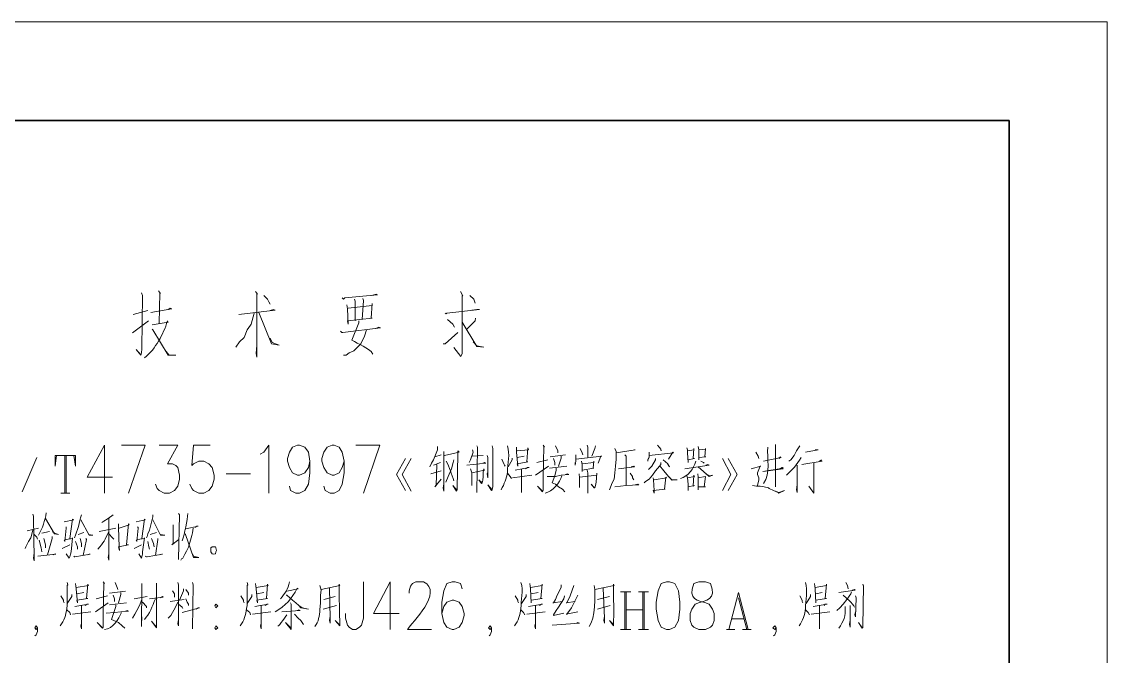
# Model space of a CAD drawing. Header units: millimetres. Extents: x 0 to 1181, y 0 to 1658.
# Drawn here: x 874.9 to 1181.2, y 1479.2 to 1658.3 of the extents above; entities that cross this region are included whole.
import ezdxf

# ---------------------------------------------------------------- set-up
doc = ezdxf.new("R2010")
doc.units = ezdxf.units.MM
doc.layers.add('1', color=7, linetype='Continuous')

msp = doc.modelspace()

# ---------------------------------------------------------------- linework, layer by layer
at = {"layer": '1', "color": 0, "lineweight": 9}
for points in [[(8.82, 1658.3), (1181.16, 1658.3), (8.82, 1658.3)], [(1181.16, 1658.3), (1181.16, 0.32)], [(908.64, 1581.8), (909, 1581.08), (908.82, 1565.96), (908.64, 1564.88), (908.46, 1564.16), (907.2, 1565.78), (908.46, 1564.34)], [(913.5, 1582.34), (914.04, 1581.62), (913.86, 1581.8), (913.68, 1573.16)], [(940.86, 1582.16), (941.4, 1581.44), (941.22, 1581.8), (941.22, 1563.62), (941.04, 1564.7), (941.22, 1567.04)], [(943.2, 1581.08), (944.28, 1580), (944.64, 1579.28), (945, 1578.56)], [(965.34, 1580.36), (965.7, 1580), (966.06, 1580.36), (975.24, 1581.26), (974.88, 1581.44), (973.62, 1581.08)], [(998.64, 1582.16), (999.36, 1580.9), (999.18, 1581.08), (999.18, 1564.7), (999, 1564.16), (998.82, 1563.8), (996.84, 1566.32)], [(1001.34, 1581.08), (1002.42, 1580), (1002.78, 1578.92)], [(911.34, 1576.22), (917.28, 1577.3), (916.74, 1577.48), (916.2, 1577.12)], [(966.6, 1578.38), (966.78, 1577.3), (966.96, 1572.98), (966.78, 1573.88), (973.8, 1574.6), (973.44, 1574.6), (973.8, 1578.74), (973.8, 1578.2), (966.96, 1577.48)], [(968.76, 1580), (968.94, 1579.46), (968.94, 1573.88)], [(971.1, 1580.18), (971.28, 1579.64), (970.92, 1574.24)], [(906.3, 1575.68), (910.44, 1576.76)], [(940.5, 1576.04), (939.6, 1572.98), (939.42, 1572.62), (938.52, 1571.36), (937.62, 1569.2), (936.36, 1567.94), (935.28, 1566.5)], [(936.18, 1575.68), (946.44, 1576.94), (945.9, 1577.12), (945, 1576.76)], [(941.76, 1576.22), (945.36, 1567.4), (947.52, 1567.04), (945.54, 1567.76), (945, 1569.02)], [(994.32, 1576.04), (994.68, 1575.86), (994.86, 1576.04), (1004.04, 1577.12), (1003.32, 1577.12), (1001.88, 1576.94)], [(995.04, 1574.24), (996.48, 1572.98), (997.02, 1572.08)], [(1002.96, 1574.6), (1002.78, 1573.88), (1000.44, 1571.54)], [(906.12, 1570.46), (910.62, 1573.88)], [(911.7, 1571.54), (911.88, 1571.36), (916.2, 1564.16), (918.36, 1564.16), (916.38, 1564.34), (915.66, 1565.24)], [(964.8, 1571), (965.16, 1570.64), (965.52, 1570.64), (976.14, 1571.9), (975.6, 1572.08), (974.7, 1571.72)], [(972.18, 1571.36), (971.64, 1569.56), (970.56, 1567.4), (969.66, 1566.5), (968.58, 1565.42), (967.32, 1564.88), (966.42, 1564.16), (965.7, 1564.16)], [(999.18, 1573.52), (1003.32, 1566.68), (1005.3, 1566.5), (1003.32, 1566.86), (1002.24, 1567.94)], [(993.78, 1567.4), (994.32, 1567.4), (997.92, 1570.64)], [(898.2, 1538.78), (893.34, 1529.78), (900.54, 1529.78)], [(898.2, 1538.78), (898.2, 1525.28)], [(903.06, 1538.78), (909.72, 1538.78), (905.04, 1525.28)], [(913.68, 1538.78), (918.9, 1538.78), (916.02, 1533.56), (917.46, 1533.56), (918.36, 1533.02), (918.9, 1532.48), (919.44, 1530.32), (919.44, 1529.24), (918.9, 1527.26), (918, 1526), (916.56, 1525.28), (915.12, 1525.28), (913.68, 1526), (913.14, 1526.54), (912.6, 1527.8)], [(928.08, 1538.78), (923.4, 1538.78), (922.86, 1533.02), (923.4, 1533.56), (924.84, 1534.28), (926.28, 1534.28), (927.72, 1533.56), (928.62, 1532.48), (929.16, 1530.32), (929.16, 1529.24), (928.62, 1527.26), (927.72, 1526), (926.28, 1525.28), (924.84, 1525.28), (923.4, 1526), (922.86, 1526.54), (922.32, 1527.8)], [(942.12, 1536.26), (943.2, 1536.8), (944.64, 1538.78), (944.64, 1525.28)], [(956.16, 1534.28), (955.8, 1532.48), (954.72, 1531.04), (953.28, 1530.32), (952.74, 1530.32), (951.3, 1531.04), (950.4, 1532.48), (949.86, 1534.28), (949.86, 1535), (950.4, 1536.8), (951.3, 1538.24), (952.74, 1538.78), (953.28, 1538.78), (954.72, 1538.24), (955.8, 1536.8), (956.16, 1534.28), (956.16, 1531.04), (955.8, 1527.8), (954.72, 1526), (953.28, 1525.28), (952.2, 1525.28), (950.76, 1526), (950.4, 1527.26)], [(965.88, 1534.28), (965.34, 1532.48), (964.44, 1531.04), (963, 1530.32), (962.46, 1530.32), (961.02, 1531.04), (960.12, 1532.48), (959.58, 1534.28), (959.58, 1535), (960.12, 1536.8), (961.02, 1538.24), (962.46, 1538.78), (963, 1538.78), (964.44, 1538.24), (965.34, 1536.8), (965.88, 1534.28), (965.88, 1531.04), (965.34, 1527.8), (964.44, 1526), (963, 1525.28), (961.92, 1525.28), (960.48, 1526), (960.12, 1527.26)], [(969.12, 1538.78), (975.96, 1538.78), (971.28, 1525.28)], [(992.16, 1538.42), (992.16, 1537.52), (991.08, 1534.64), (990.54, 1533.74), (990, 1532.66)], [(1002.06, 1537.52), (1002.24, 1536.8), (1001.52, 1534.64), (1001.16, 1533.92)], [(1003.32, 1538.6), (1003.5, 1538.24), (1003.32, 1525.46), (1003.32, 1526.18), (1003.32, 1527.08)], [(1007.64, 1538.6), (1007.82, 1537.88), (1007.82, 1527.08), (1007.64, 1526.36), (1007.64, 1526.18), (1007.46, 1526), (1006.38, 1527.62), (1007.64, 1526.18)], [(1014.48, 1538.24), (1014.48, 1536.8), (1014.84, 1532.84), (1014.66, 1533.56), (1017.72, 1534.1), (1017.36, 1534.1), (1017.72, 1538.06), (1017.9, 1537.52), (1014.66, 1537.16)], [(1022.04, 1538.78), (1022.4, 1538.24), (1022.22, 1538.42), (1022.04, 1529.78), (1022.04, 1526.18), (1022.04, 1526), (1021.86, 1525.64), (1020.42, 1527.26), (1021.86, 1525.82)], [(1025.46, 1538.6), (1026.18, 1537.16), (1026.18, 1536.62)], [(1032.48, 1537.88), (1033.02, 1536.62), (1033.2, 1536.08)], [(1034.46, 1538.78), (1034.64, 1538.24), (1034.64, 1535.36)], [(1036.8, 1538.6), (1036.62, 1537.88), (1035.72, 1535.72)], [(1042.2, 1537.88), (1042.56, 1536.98), (1042.56, 1534.82), (1042.38, 1532.84), (1042.2, 1531.04), (1042.02, 1529.24), (1041.48, 1528.16), (1040.76, 1526.18)], [(1042.56, 1536.62), (1047.96, 1537.52), (1047.78, 1537.52), (1047.06, 1537.34)], [(1054.26, 1538.78), (1055.16, 1537.7), (1055.34, 1537.16), (1054.98, 1538.06)], [(1062.54, 1538.06), (1062.72, 1537.52), (1062.72, 1536.62), (1062.9, 1533.92), (1062.9, 1534.64), (1064.7, 1535), (1064.34, 1535), (1064.52, 1537.88), (1064.52, 1537.52), (1062.72, 1537.16)], [(1065.78, 1538.42), (1065.96, 1537.52), (1065.96, 1535.9), (1065.96, 1534.64), (1065.96, 1535.36), (1067.94, 1535.54), (1067.58, 1535.54), (1067.76, 1537.88), (1067.76, 1537.7), (1065.96, 1537.52)], [(1087.56, 1538.96), (1087.56, 1538.24), (1087.56, 1528.16), (1087.56, 1527.08), (1087.56, 1527.8), (1087.56, 1528.88)], [(1094.4, 1538.6), (1093.5, 1537.16), (1092.78, 1535.9), (1091.88, 1534.64), (1091.34, 1534.28)], [(1096.02, 1536.8), (1099.62, 1537.52), (1099.26, 1537.52), (1098.72, 1537.52)], [(874.98, 1525.64), (879.12, 1535.36)], [(884.7, 1535.9), (884.34, 1532.84), (884.34, 1535.9), (890.1, 1535.9), (890.1, 1532.84), (889.56, 1535.9)], [(887.04, 1525.28), (887.04, 1535.9)], [(887.4, 1535.9), (887.4, 1525.28)], [(983.16, 1535), (980.64, 1530.5), (983.16, 1526)], [(984.78, 1535), (982.26, 1530.5), (984.78, 1525.82)], [(991.44, 1535.54), (993.24, 1536.08)], [(993.96, 1536.98), (993.96, 1535.72), (993.96, 1525.82), (993.78, 1526.72), (993.96, 1527.8)], [(994.14, 1535.9), (998.28, 1536.8), (997.92, 1537.16), (997.92, 1536.08), (997.74, 1526.72), (997.74, 1526.18), (997.56, 1525.82), (996.48, 1527.44), (997.74, 1526)], [(996.84, 1534.64), (996.66, 1533.92), (996.12, 1532.12), (995.22, 1529.96), (994.5, 1528.34)], [(1002.06, 1535.72), (1005.12, 1535.9)], [(1006.2, 1535.9), (1006.38, 1535.36), (1006.38, 1529.6), (1006.2, 1530.68), (1006.38, 1531.22)], [(1010.34, 1534.82), (1010.88, 1533.56), (1011.06, 1533.2), (1011.24, 1532.84)], [(1013.22, 1535.18), (1013.22, 1534.64), (1012.14, 1532.66)], [(1014.66, 1535.36), (1016.64, 1535.72)], [(1020.24, 1533.92), (1023.3, 1534.64)], [(1024.02, 1535.54), (1028.34, 1536.08)], [(1024.92, 1535), (1025.28, 1533.92), (1025.28, 1533.2)], [(1027.08, 1535.72), (1027.08, 1535.18), (1026.36, 1532.84)], [(1031.22, 1536.08), (1031.22, 1534.28), (1031.04, 1533.2), (1031.04, 1533.74), (1031.04, 1533.92)], [(1031.22, 1534.82), (1038.6, 1535.72), (1038.24, 1535.72), (1037.52, 1533.74)], [(1045.08, 1536.08), (1045.44, 1535.72), (1045.44, 1535.72), (1045.44, 1527.44)], [(1051.92, 1536.8), (1051.92, 1535.54), (1051.56, 1534.64), (1051.56, 1534.28), (1051.56, 1534.64), (1051.92, 1535.36)], [(1053.72, 1535), (1053.72, 1534.64), (1052.64, 1532.84), (1051.74, 1531.94)], [(1051.92, 1535.9), (1058.76, 1536.62), (1058.58, 1536.8), (1057.32, 1534.82)], [(1055.88, 1534.64), (1057.14, 1533.56), (1057.68, 1532.66), (1056.96, 1533.74)], [(1072.62, 1526), (1074.96, 1530.5), (1072.62, 1535)], [(1074.24, 1535), (1076.76, 1530.5), (1074.24, 1526)], [(1081.98, 1536.8), (1082.7, 1535.72)], [(1082.7, 1535.72), (1082.88, 1535)], [(1084.14, 1534.28), (1089.18, 1535.36), (1089, 1535.36), (1089, 1535.54), (1088.46, 1535.18)], [(1084.14, 1534.28), (1089.18, 1535.36), (1089, 1535.36), (1088.46, 1535)], [(1094.94, 1533.38), (1100.7, 1534.28), (1100.34, 1534.46), (1100.52, 1534.64), (1099.98, 1534.28)], [(993.24, 1531.58), (990.36, 1530.68)], [(993.06, 1533.92), (991.08, 1533.2)], [(991.98, 1533.38), (991.8, 1527.44), (991.44, 1527.08), (993.24, 1529.24)], [(1000.44, 1533.2), (1005.84, 1533.74), (1005.66, 1533.74), (1005.48, 1533.92), (1004.94, 1533.74)], [(1001.52, 1532.12), (1001.88, 1531.04), (1001.88, 1527.44), (1001.88, 1528.7)], [(1001.88, 1531.04), (1005.48, 1531.76), (1005.3, 1532.12), (1005.12, 1531.22), (1005.12, 1529.96), (1004.94, 1528.88), (1004.76, 1528.16), (1004.58, 1527.98), (1003.86, 1529.06), (1004.76, 1528.16)], [(1014.12, 1531.76), (1018.08, 1532.48), (1017.54, 1532.48), (1017, 1532.12)], [(1015.92, 1531.94), (1015.92, 1525.46), (1015.92, 1527.08)], [(1019.88, 1530.32), (1023.48, 1532.84)], [(1023.84, 1532.3), (1028.7, 1532.84)], [(1025.64, 1532.3), (1025.64, 1531.76), (1025.28, 1530.14), (1024.56, 1528.16), (1025.46, 1527.8), (1026.36, 1527.08), (1027.44, 1526.36), (1028.16, 1525.64)], [(1032.84, 1534.28), (1033.02, 1533.38), (1033.02, 1531.4), (1033.02, 1531.76), (1036.26, 1532.3), (1036.08, 1532.3), (1036.26, 1534.28), (1036.26, 1533.92), (1033.02, 1533.56)], [(1034.46, 1531.76), (1034.64, 1531.04), (1034.64, 1525.28), (1034.64, 1526.72)], [(1043.28, 1532.12), (1047.78, 1532.66), (1047.6, 1532.84), (1046.88, 1532.66)], [(1055.16, 1533.92), (1055.16, 1533.38), (1054.8, 1532.84), (1053.72, 1531.58), (1052.82, 1530.32), (1051.92, 1529.24), (1050.84, 1528.52), (1050.48, 1528.16)], [(1054.8, 1533.02), (1056.06, 1531.58), (1057.32, 1529.96), (1058.4, 1528.88), (1059.84, 1529.06), (1058.22, 1529.06), (1057.68, 1529.78)], [(1062, 1532.12), (1068.84, 1533.2), (1068.48, 1533.38), (1067.94, 1533.2)], [(1065.78, 1532.66), (1068.84, 1529.96), (1069.92, 1530.32), (1068.84, 1530.14), (1067.94, 1530.68)], [(1066.5, 1534.28), (1067.22, 1533.92), (1067.4, 1533.74)], [(1080.72, 1532.12), (1083.42, 1532.84), (1083.24, 1532.84), (1082.52, 1531.04), (1082.52, 1530.86), (1082.52, 1530.5), (1082.88, 1529.6), (1082.88, 1529.06), (1082.52, 1527.44)], [(1083.96, 1531.4), (1089.72, 1532.12), (1089.36, 1532.48), (1088.64, 1532.12)], [(1083.96, 1531.4), (1089.72, 1532.3), (1089.54, 1532.48)], [(1093.68, 1533.2), (1093.68, 1525.46), (1093.5, 1526.18), (1093.68, 1527.62)], [(1098.36, 1533.92), (1098.36, 1525.28), (1096.92, 1527.26)], [(932.58, 1530.68), (939.42, 1530.68)], [(1011.96, 1530.86), (1012.68, 1529.96), (1013.04, 1529.42)], [(1013.4, 1529.6), (1018.8, 1530.32)], [(1023.12, 1529.96), (1025.46, 1529.96), (1027.08, 1530.32), (1029.24, 1530.5), (1028.88, 1530.68), (1028.34, 1530.5)], [(1032.12, 1530.68), (1032.3, 1529.6), (1032.3, 1526.9), (1032.3, 1527.44)], [(1032.3, 1529.78), (1037.16, 1530.32), (1037.16, 1530.86), (1036.98, 1528.34), (1036.8, 1527.44), (1036.62, 1526.72), (1036.44, 1526.72), (1035.54, 1527.8), (1036.44, 1526.9)], [(1046.52, 1530.86), (1047.24, 1529.96), (1047.24, 1529.6), (1047.6, 1529.06)], [(1053, 1529.6), (1053.18, 1529.06), (1053.36, 1526), (1053.36, 1525.28), (1053, 1526), (1056.42, 1526.36), (1056.24, 1526.36), (1056.6, 1529.78), (1056.78, 1529.6), (1053.36, 1529.06)], [(1062.54, 1530.14), (1062.72, 1529.6), (1062.9, 1527.8), (1062.9, 1526), (1062.9, 1527.08), (1064.7, 1527.44), (1064.34, 1527.26), (1064.52, 1530.32), (1064.7, 1529.96), (1062.72, 1529.6)], [(1065.6, 1530.68), (1065.78, 1529.78), (1065.78, 1526.18), (1065.78, 1527.08), (1067.76, 1527.08), (1067.4, 1527.08), (1067.76, 1529.96), (1067.76, 1529.96), (1065.6, 1529.6)], [(885.96, 1525.28), (888.48, 1525.28)], [(1042.2, 1527.08), (1045.44, 1527.44), (1049.04, 1527.62), (1048.68, 1527.8), (1047.96, 1527.62)], [(1081.08, 1527.44), (1082.16, 1527.26), (1083.24, 1527.26), (1084.32, 1527.08), (1085.58, 1526.72), (1085.76, 1526.54), (1087.02, 1526), (1088.28, 1525.46), (1088.46, 1525.28), (1090.08, 1526), (1088.46, 1525.46), (1087.56, 1525.82)], [(878.04, 1519.34), (878.22, 1518.8), (878.22, 1518.26), (878.4, 1506.92), (878.4, 1506.2), (878.22, 1506.92), (878.4, 1508.36)], [(900.72, 1519.16), (899.28, 1518.08), (898.02, 1517.36), (897.48, 1517)], [(911.88, 1519.16), (911.88, 1518.62), (911.34, 1516.28), (910.98, 1514.84), (910.44, 1513.76), (910.26, 1513.04), (910.08, 1512.68)], [(919.08, 1519.52), (919.44, 1519.16), (919.44, 1519.16), (919.08, 1506.56), (919.08, 1508)], [(881.64, 1518.08), (884.16, 1513.76), (885.24, 1513.58), (884.16, 1513.94), (883.62, 1514.48)], [(886.86, 1517.18), (889.56, 1517.72), (889.2, 1517.9), (888.48, 1512.5)], [(891.54, 1517.72), (893.88, 1513.4), (894.96, 1513.4), (893.7, 1513.58)], [(899.46, 1518.08), (899.46, 1506.38), (899.28, 1507.1), (899.46, 1508.18)], [(902.16, 1516.64), (902.16, 1515.56), (902.34, 1510.16), (902.52, 1509.08), (902.16, 1510.16), (905.04, 1510.7), (904.5, 1510.7), (905.04, 1516.64), (905.22, 1516.28), (902.34, 1515.38)], [(907.2, 1517.18), (909.72, 1517.72), (909.54, 1517.9), (908.82, 1512.5)], [(911.88, 1517.72), (914.04, 1513.4), (915.3, 1513.4), (914.04, 1513.58)], [(917.64, 1516.28), (917.64, 1515.74), (917.64, 1511.06), (917.28, 1510.7), (919.26, 1512.14)], [(878.04, 1514.84), (877.5, 1512.68), (876.78, 1511.6), (876.06, 1510.16), (875.88, 1509.62)], [(876.42, 1514.66), (879.66, 1515.38)], [(878.4, 1513.58), (879.12, 1512.86), (879.3, 1512.32)], [(880.56, 1513.94), (882.72, 1514.48)], [(883.44, 1513.04), (883.44, 1512.5), (882.18, 1507.82)], [(887.4, 1515.74), (887.4, 1515.56), (887.4, 1515.38), (887.04, 1511.6), (886.86, 1511.96), (887.4, 1512.14), (889.2, 1512.5), (889.2, 1512.68), (888.84, 1508.72), (888.66, 1508), (888.48, 1507.28), (888.3, 1506.92), (887.4, 1508.18)], [(892.44, 1514.12), (890.82, 1513.58)], [(901.44, 1515.38), (896.76, 1514.48)], [(899.46, 1513.76), (900.54, 1512.68), (900.9, 1512.32)], [(907.56, 1515.74), (907.74, 1515.56), (907.74, 1515.38), (907.38, 1511.6), (907.2, 1511.96), (907.56, 1512.14), (909.54, 1512.5), (909.54, 1512.68), (909, 1508.72), (909, 1508), (908.82, 1507.28), (908.64, 1506.92), (907.92, 1508.18)], [(912.96, 1514.12), (911.16, 1513.58)], [(921.06, 1513.76), (921.06, 1513.58), (923.4, 1507.1), (924.84, 1507.1), (923.4, 1507.46), (923.04, 1508.18)], [(921.24, 1515.2), (924.66, 1515.92), (924.3, 1515.92), (923.76, 1515.56)], [(879.84, 1511.96), (880.38, 1509.8), (880.56, 1508.72)], [(881.1, 1512.5), (881.64, 1510.7), (881.64, 1509.8)], [(886.32, 1509.62), (888.48, 1510.7)], [(890.1, 1511.6), (890.64, 1510.16), (890.64, 1509.44)], [(891.36, 1512.5), (891.72, 1511.06), (891.72, 1510.16)], [(892.98, 1512.5), (893.16, 1512.14), (892.26, 1507.64)], [(906.66, 1509.62), (908.64, 1510.7)], [(910.44, 1511.6), (910.8, 1510.16), (910.98, 1509.44)], [(911.52, 1512.5), (912.06, 1511.06), (912.24, 1510.16)], [(913.32, 1512.5), (913.32, 1512.14), (912.6, 1507.64)], [(929.88, 1509.08), (929.7, 1509.8), (929.52, 1510.16), (928.98, 1510.16), (928.62, 1510.16), (928.26, 1509.8), (928.26, 1508.72), (928.62, 1508.18), (928.98, 1508), (929.52, 1508.18), (929.7, 1508.72), (929.88, 1509.08)], [(879.48, 1507.46), (884.52, 1508), (884.34, 1508.18), (883.8, 1507.82)], [(889.56, 1507.46), (889.74, 1507.28), (889.92, 1507.28), (894.24, 1508), (893.88, 1508), (893.52, 1507.82)], [(909.72, 1507.46), (910.08, 1507.28), (910.26, 1507.28), (914.58, 1508), (914.4, 1508), (913.86, 1507.82)], [(890.1, 1499.72), (890.28, 1498.28), (890.64, 1494.32), (890.46, 1495.04), (893.52, 1495.58), (893.16, 1495.58), (893.52, 1499.54), (893.7, 1499.18), (890.28, 1498.64)], [(897.84, 1500.26), (898.2, 1499.72), (898.02, 1499.9), (897.84, 1491.26), (897.84, 1487.48), (897.66, 1487.12), (896.22, 1488.74), (897.66, 1487.3)], [(901.26, 1500.08), (901.8, 1498.64), (901.98, 1498.1)], [(908.82, 1499.72), (908.82, 1499.18), (908.64, 1487.66), (908.64, 1488.2), (908.82, 1490.36)], [(912.96, 1499.9), (912.96, 1499.36), (912.96, 1488.2), (912.96, 1487.48), (912.96, 1487.3), (911.52, 1489.1), (912.96, 1487.48)], [(917.46, 1497.74), (918, 1496.84), (918, 1496.3), (918, 1495.94)], [(918.9, 1500.08), (919.08, 1499.36), (919.08, 1487.84), (918.9, 1488.38), (919.08, 1489.64)], [(920.52, 1498.28), (920.52, 1497.74), (919.44, 1495.04)], [(921.24, 1498.1), (921.96, 1497.02), (921.96, 1496.48)], [(923.04, 1500.08), (923.22, 1499.36), (923.04, 1486.94), (923.04, 1487.84), (923.04, 1489.28)], [(940.86, 1499.72), (941.04, 1498.28), (941.4, 1494.32), (941.22, 1495.04), (944.28, 1495.58), (943.92, 1495.58), (944.28, 1499.54), (944.46, 1499.18), (941.04, 1498.64)], [(961.74, 1498.46), (961.92, 1490), (961.92, 1488.56), (961.74, 1489.28), (961.92, 1490.54)], [(971.28, 1500.26), (971.28, 1490), (970.74, 1488.02), (970.2, 1487.48), (969.12, 1486.76), (968.22, 1486.76), (967.32, 1487.48), (966.78, 1488.02), (966.24, 1490), (966.24, 1491.26)], [(978.84, 1500.26), (974.16, 1491.26), (981.36, 1491.26)], [(978.84, 1500.26), (978.84, 1486.76)], [(999.18, 1498.28), (998.64, 1499.72), (997.2, 1500.26), (996.3, 1500.26), (994.86, 1499.72), (993.96, 1497.74), (993.42, 1494.5), (993.42, 1491.26), (993.96, 1488.74), (994.86, 1487.48), (996.3, 1486.76), (996.84, 1486.76), (998.28, 1487.48), (999.18, 1488.74), (999.72, 1490.72), (999.72, 1491.26), (999.18, 1493.24), (998.28, 1494.5), (996.84, 1495.04), (996.3, 1495.04), (994.86, 1494.5), (993.96, 1493.24), (993.42, 1491.26)], [(1018.26, 1499.72), (1018.44, 1498.28), (1018.62, 1494.32), (1018.62, 1495.04), (1021.68, 1495.58), (1021.32, 1495.58), (1021.68, 1499.54), (1021.68, 1499.18), (1018.44, 1498.64)], [(1027.08, 1499.36), (1027.08, 1498.64), (1026, 1496.48), (1025.46, 1495.22), (1024.92, 1494.32), (1024.74, 1494.32), (1027.44, 1494.68)], [(1030.68, 1499.18), (1029.6, 1496.3), (1028.7, 1494.32), (1028.52, 1494.32), (1031.04, 1494.68)], [(1038.96, 1498.46), (1039.32, 1490), (1039.32, 1488.56), (1039.14, 1489.28), (1039.32, 1490.54)], [(1056.78, 1500.26), (1055.34, 1499.72), (1054.44, 1497.74), (1053.9, 1494.5), (1053.9, 1492.52), (1054.44, 1489.28), (1055.34, 1487.48), (1056.78, 1486.76), (1057.68, 1486.76), (1059.12, 1487.48), (1060.2, 1489.28), (1060.56, 1492.52), (1060.56, 1494.5), (1060.2, 1497.74), (1059.12, 1499.72), (1057.68, 1500.26), (1056.78, 1500.26)], [(1098.54, 1499.72), (1098.72, 1498.28), (1098.9, 1494.32), (1098.9, 1495.04), (1101.96, 1495.58), (1101.6, 1495.58), (1101.96, 1499.54), (1101.96, 1499.18), (1098.72, 1498.64)], [(1105.38, 1497.2), (1110.06, 1497.92), (1109.88, 1498.1), (1109.16, 1497.92)], [(1107.36, 1500.08), (1107.9, 1499.18), (1108.08, 1498.28)], [(1112.22, 1499.54), (1112.4, 1499), (1112.4, 1499.18), (1112.22, 1487.66), (1112.22, 1487.3), (1112.04, 1487.12), (1110.96, 1488.74), (1112.04, 1487.3)], [(885.96, 1496.3), (886.68, 1495.04), (886.68, 1494.68), (886.86, 1494.32)], [(889.02, 1496.66), (889.02, 1496.12), (887.76, 1494.14)], [(890.46, 1496.84), (892.44, 1497.2)], [(895.86, 1495.4), (899.1, 1496.3)], [(899.64, 1497.02), (904.14, 1497.56)], [(900.72, 1496.48), (901.08, 1495.4), (901.08, 1494.68)], [(902.88, 1497.2), (902.88, 1496.66), (902.16, 1494.32)], [(908.82, 1495.22), (908.1, 1493.6), (907.38, 1492.16), (906.84, 1491.08), (906.12, 1490)], [(906.66, 1495.4), (910.26, 1496.12)], [(910.98, 1495.4), (914.76, 1495.94), (914.58, 1496.12), (914.04, 1495.76)], [(916.74, 1494.68), (920.7, 1495.22)], [(921.24, 1495.4), (921.6, 1494.5), (921.96, 1493.96), (921.96, 1493.6)], [(936.72, 1496.3), (937.44, 1495.04), (937.44, 1494.68), (937.62, 1494.32)], [(939.78, 1496.66), (939.78, 1496.12), (938.52, 1494.14)], [(941.22, 1496.84), (943.2, 1497.2)], [(949.5, 1496.48), (949.68, 1496.48), (950.58, 1495.76), (951.3, 1495.04), (952.2, 1494.32), (953.1, 1493.6), (953.64, 1492.88), (955.8, 1492.52), (954, 1492.88), (953.1, 1493.6)], [(963.36, 1496.12), (960.12, 1495.22)], [(1014.12, 1496.3), (1014.84, 1495.04), (1014.84, 1494.68), (1015.02, 1494.32)], [(1017.18, 1496.66), (1017.18, 1496.12), (1015.92, 1494.14)], [(1018.62, 1496.84), (1020.6, 1497.2)], [(1027.98, 1496.3), (1027.8, 1495.4), (1026.36, 1493.06), (1025.64, 1492.16), (1024.92, 1490.9), (1024.92, 1490.72), (1027.8, 1491.44)], [(1031.76, 1496.48), (1031.4, 1495.76), (1029.96, 1492.88), (1028.7, 1491.08), (1028.52, 1491.08), (1031.76, 1491.8)], [(1040.76, 1496.12), (1037.34, 1495.22)], [(1043.82, 1497.38), (1046.7, 1497.38)], [(1045.08, 1497.38), (1045.08, 1486.76)], [(1045.44, 1492.34), (1045.44, 1497.38)], [(1051.74, 1497.38), (1048.86, 1497.38)], [(1050.12, 1497.38), (1050.12, 1486.76)], [(1050.48, 1486.76), (1050.48, 1497.38)], [(1079.82, 1486.76), (1077.12, 1497.2), (1074.42, 1486.76)], [(1077.12, 1495.76), (1079.46, 1486.76)], [(1094.4, 1496.3), (1095.12, 1495.04), (1095.12, 1494.68), (1095.3, 1494.32)], [(1097.46, 1496.66), (1097.46, 1496.12), (1096.2, 1494.14)], [(1098.9, 1496.84), (1100.7, 1497.2)], [(1108.98, 1497.38), (1108.8, 1496.84), (1107.72, 1495.22), (1106.64, 1493.96), (1105.74, 1492.88), (1104.84, 1492.16)], [(1110.16, 1496.3), (1110.34, 1495.76), (1110.16, 1490.36), (1109.98, 1490.9), (1110.16, 1491.8)], [(887.58, 1492.34), (888.48, 1491.62), (888.66, 1490.9)], [(889.2, 1491.08), (894.42, 1491.8)], [(889.92, 1493.24), (893.7, 1493.96), (893.34, 1493.96), (892.8, 1493.6)], [(891.72, 1493.42), (891.72, 1486.94), (891.54, 1487.84), (891.72, 1488.56)], [(895.68, 1491.8), (899.28, 1494.32)], [(898.74, 1491.44), (901.08, 1491.62), (902.88, 1491.8), (905.04, 1491.98), (904.68, 1492.16), (904.14, 1491.98)], [(899.64, 1493.78), (904.5, 1494.32)], [(901.44, 1493.78), (901.44, 1493.24), (900.9, 1491.62), (900.18, 1489.64), (902.16, 1488.74), (903.24, 1487.84), (903.96, 1487.12)], [(909, 1494.5), (910.08, 1493.24), (910.08, 1492.88)], [(918.9, 1494.5), (918.18, 1492.88), (917.46, 1491.62), (916.92, 1490.72), (916.2, 1490)], [(919.08, 1493.96), (920.16, 1493.06), (920.34, 1492.7)], [(920.16, 1491.62), (925.02, 1492.88), (924.66, 1492.88), (924.12, 1492.52)], [(929.7, 1492.88), (930.24, 1493.42), (929.7, 1493.96), (929.34, 1493.42), (929.7, 1492.88)], [(938.34, 1492.34), (939.24, 1491.62), (939.42, 1490.9)], [(939.96, 1491.08), (945.18, 1491.8)], [(940.68, 1493.24), (944.46, 1493.96), (944.1, 1493.96), (943.56, 1493.6)], [(942.48, 1493.42), (942.48, 1486.94), (942.3, 1487.84), (942.48, 1488.56)], [(948.24, 1491.8), (953.46, 1492.16), (953.1, 1492.34), (952.56, 1492.16)], [(950.94, 1493.96), (950.94, 1486.76), (949.32, 1488.74), (950.94, 1487.12)], [(950.76, 1494.32), (950.94, 1493.96)], [(959.94, 1492.52), (963.72, 1493.6)], [(1015.74, 1492.34), (1016.46, 1491.62), (1016.82, 1490.9)], [(1017.36, 1491.08), (1022.58, 1491.8)], [(1017.9, 1493.24), (1021.86, 1493.96), (1021.5, 1493.96), (1020.96, 1493.6)], [(1019.88, 1493.42), (1019.88, 1486.94), (1019.7, 1487.84), (1019.88, 1488.56)], [(1037.34, 1492.52), (1040.94, 1493.6)], [(1050.12, 1492.34), (1045.44, 1492.34), (1045.44, 1486.76)], [(1096.02, 1492.34), (1096.74, 1491.62), (1097.1, 1490.9)], [(1097.64, 1491.08), (1102.86, 1491.8)], [(1098.18, 1493.24), (1102.14, 1493.96), (1101.6, 1493.96), (1101.24, 1493.6)], [(1099.98, 1493.42), (1099.98, 1486.94), (1099.98, 1488.56)], [(1108.62, 1493.6), (1108.62, 1487.48), (1108.44, 1488.2), (1108.62, 1489.46)], [(949.68, 1490.9), (948.6, 1489.28), (948.06, 1488.74), (947.7, 1488.2), (947.34, 1487.84), (947.16, 1487.84)], [(951.84, 1491.08), (952.92, 1490), (953.64, 1489.28), (954.36, 1488.2)], [(1024.56, 1488.02), (1032.3, 1488.56)], [(1032.3, 1488.56), (1031.76, 1488.74), (1031.4, 1488.56)], [(1075.32, 1489.82), (1078.56, 1489.82)], [(878.58, 1484.96), (878.94, 1485.32), (879.3, 1486.22), (879.3, 1487.3), (878.94, 1487.84), (878.58, 1487.3), (878.94, 1486.76), (879.3, 1487.3)], [(929.7, 1486.76), (930.24, 1487.3), (929.7, 1487.84), (929.34, 1487.3), (929.7, 1486.76)], [(1006.74, 1484.96), (1007.1, 1485.32), (1007.46, 1486.22), (1007.46, 1487.3), (1007.1, 1487.84), (1006.56, 1487.3), (1007.1, 1486.76), (1007.46, 1487.3)], [(1043.82, 1486.76), (1046.7, 1486.76)], [(1048.86, 1486.76), (1051.74, 1486.76)], [(1073.7, 1486.76), (1076.04, 1486.76)], [(1078.2, 1486.76), (1080.72, 1486.76)], [(1087.02, 1484.96), (1087.38, 1485.32), (1087.74, 1486.22), (1087.74, 1487.3), (1087.38, 1487.84), (1086.84, 1487.3), (1087.38, 1486.76), (1087.74, 1487.3)]]:
    msp.add_lwpolyline(points, dxfattribs=at)
at = {"layer": '1', "color": 0, "lineweight": 35}
for points in [[(78.48, 1630.4), (1153.44, 1630.4)], [(1153.44, 1630.4), (1153.44, 28.22)]]:
    msp.add_lwpolyline(points, dxfattribs=at)
at = {"layer": '1', "color": 0, "lineweight": 9}
for points, knots in [([(911.7, 1572.8), (911.7, 1572.8), (916.2, 1573.52), (916.2, 1573.52), (916.2, 1573.52), (916.02, 1573.88), (916.02, 1573.88), (914.76, 1569.92), (912.78, 1566.14), (909.54, 1563.44)], [0, 0, 0, 0, 1, 1, 1, 2, 2, 2, 3, 3, 3, 3]), ([(970.02, 1573.88), (970.02, 1573.88), (970.02, 1573.34), (970.02, 1573.34), (970.02, 1573.34), (968.04, 1568.48), (968.04, 1568.48), (969.84, 1567.22), (972.72, 1566.5), (973.98, 1564.52)], [0, 0, 0, 0, 1, 1, 1, 2, 2, 2, 3, 3, 3, 3]), ([(1011.96, 1538.6), (1012.68, 1536.26), (1011.96, 1533.56), (1011.96, 1531.22), (1011.6, 1529.24), (1011.06, 1527.98), (1010.16, 1526.18)], [0, 0, 0, 0, 1, 1, 1, 2, 2, 2, 2]), ([(923.22, 1515.38), (923.22, 1513.58), (922.32, 1511.78), (921.96, 1509.98), (921.96, 1509.98), (921.42, 1508.9), (921.42, 1508.9), (921.42, 1508.9), (920.88, 1508), (920.88, 1508), (920.88, 1508), (920.34, 1506.92), (920.34, 1506.92), (920.34, 1506.92), (919.98, 1506.74), (919.98, 1506.74), (919.98, 1506.74), (919.8, 1506.38), (919.8, 1506.38)], [0, 0, 0, 0, 1, 1, 1, 2, 2, 2, 3, 3, 3, 4, 4, 4, 5, 5, 5, 6, 6, 6, 6]), ([(887.76, 1500.08), (887.76, 1500.08), (887.94, 1499.36), (887.94, 1499.36), (887.94, 1499.36), (887.76, 1499.18), (887.76, 1499.18), (887.76, 1499.18), (887.76, 1494.68), (887.76, 1494.68), (887.76, 1494.68), (887.76, 1493.6), (887.76, 1493.6), (887.76, 1493.6), (887.58, 1492.7), (887.58, 1492.7), (887.4, 1490.9), (886.86, 1489.28), (885.78, 1487.84)], [0, 0, 0, 0, 1, 1, 1, 2, 2, 2, 3, 3, 3, 4, 4, 4, 5, 5, 5, 6, 6, 6, 6]), ([(938.52, 1500.08), (938.52, 1500.08), (938.7, 1499.36), (938.7, 1499.36), (938.7, 1499.36), (938.52, 1499.18), (938.52, 1499.18), (938.52, 1499.18), (938.52, 1494.68), (938.52, 1494.68), (938.52, 1494.68), (938.52, 1493.6), (938.52, 1493.6), (938.52, 1493.6), (938.34, 1492.7), (938.34, 1492.7), (938.16, 1490.9), (937.62, 1489.28), (936.54, 1487.84)], [0, 0, 0, 0, 1, 1, 1, 2, 2, 2, 3, 3, 3, 4, 4, 4, 5, 5, 5, 6, 6, 6, 6]), ([(949.68, 1497.56), (949.68, 1497.56), (952.92, 1498.28), (952.92, 1498.28), (952.92, 1498.28), (952.56, 1498.46), (952.56, 1498.46), (951.12, 1495.4), (949.32, 1493.42), (946.44, 1491.8)], [0, 0, 0, 0, 1, 1, 1, 2, 2, 2, 3, 3, 3, 3]), ([(959.04, 1499.18), (959.04, 1499.18), (959.4, 1497.92), (959.4, 1497.92), (959.4, 1497.92), (959.22, 1496.48), (959.22, 1496.48), (959.22, 1496.48), (959.22, 1494.32), (959.22, 1494.32), (959.22, 1494.32), (959.04, 1492.34), (959.04, 1492.34), (958.86, 1490.72), (958.68, 1488.92), (957.6, 1487.66)], [0, 0, 0, 0, 1, 1, 1, 2, 2, 2, 3, 3, 3, 4, 4, 4, 5, 5, 5, 5]), ([(959.4, 1498.1), (959.4, 1498.1), (964.62, 1499.18), (964.62, 1499.18), (964.62, 1499.18), (964.44, 1499.54), (964.44, 1499.54), (964.44, 1495.58), (964.62, 1491.8), (964.62, 1487.84), (964.62, 1487.84), (963.36, 1489.28), (963.36, 1489.28), (963.36, 1489.28), (964.44, 1488.2), (964.44, 1488.2)], [0, 0, 0, 0, 1, 1, 1, 2, 2, 2, 3, 3, 3, 4, 4, 4, 5, 5, 5, 5]), ([(984.24, 1497.02), (984.24, 1497.02), (984.24, 1497.74), (984.24, 1497.74), (984.24, 1497.74), (984.6, 1499), (984.6, 1499), (984.6, 1499), (985.14, 1499.72), (985.14, 1499.72), (985.14, 1499.72), (986.04, 1500.26), (986.04, 1500.26), (986.04, 1500.26), (988.2, 1500.26), (988.2, 1500.26), (994.14, 1497.2), (984.78, 1488.74), (983.7, 1486.76), (983.7, 1486.76), (990.54, 1486.76), (990.54, 1486.76)], [0, 0, 0, 0, 1, 1, 1, 2, 2, 2, 3, 3, 3, 4, 4, 4, 5, 5, 5, 6, 6, 6, 7, 7, 7, 7]), ([(1015.74, 1500.08), (1016.46, 1497.74), (1015.74, 1495.04), (1015.74, 1492.7), (1015.56, 1490.9), (1015.02, 1489.28), (1013.94, 1487.84)], [0, 0, 0, 0, 1, 1, 1, 2, 2, 2, 2]), ([(1036.62, 1498.1), (1036.62, 1498.1), (1042.02, 1499.18), (1042.02, 1499.18), (1042.02, 1499.18), (1041.84, 1499.54), (1041.84, 1499.54), (1041.84, 1495.58), (1042.02, 1491.62), (1041.84, 1487.84), (1041.84, 1487.84), (1040.76, 1489.28), (1040.76, 1489.28), (1040.76, 1489.28), (1041.84, 1488.2), (1041.84, 1488.2)], [0, 0, 0, 0, 1, 1, 1, 2, 2, 2, 3, 3, 3, 4, 4, 4, 5, 5, 5, 5]), ([(1065.96, 1500.26), (1065.96, 1500.26), (1064.52, 1499.72), (1064.52, 1499.72), (1062.72, 1495.04), (1065.42, 1495.22), (1068.84, 1493.96), (1068.84, 1493.96), (1069.74, 1492.52), (1069.74, 1492.52), (1069.74, 1492.52), (1070.28, 1491.26), (1070.28, 1491.26), (1070.28, 1491.26), (1070.28, 1489.28), (1070.28, 1489.28), (1070.28, 1489.28), (1069.74, 1488.02), (1069.74, 1488.02), (1069.74, 1488.02), (1069.2, 1487.48), (1069.2, 1487.48), (1069.2, 1487.48), (1067.76, 1486.76), (1067.76, 1486.76), (1067.76, 1486.76), (1065.96, 1486.76), (1065.96, 1486.76), (1065.96, 1486.76), (1064.52, 1487.48), (1064.52, 1487.48), (1064.52, 1487.48), (1063.98, 1488.02), (1063.98, 1488.02), (1063.98, 1488.02), (1063.44, 1489.28), (1063.44, 1489.28), (1063.44, 1489.28), (1063.44, 1491.26), (1063.44, 1491.26), (1063.44, 1491.26), (1063.98, 1492.52), (1063.98, 1492.52), (1063.98, 1492.52), (1064.88, 1493.96), (1064.88, 1493.96), (1068.12, 1495.22), (1071, 1495.04), (1069.2, 1499.72), (1069.2, 1499.72), (1067.76, 1500.26), (1067.76, 1500.26), (1067.76, 1500.26), (1065.96, 1500.26), (1065.96, 1500.26)], [0, 0, 0, 0, 1, 1, 1, 2, 2, 2, 3, 3, 3, 4, 4, 4, 5, 5, 5, 6, 6, 6, 7, 7, 7, 8, 8, 8, 9, 9, 9, 10, 10, 10, 11, 11, 11, 12, 12, 12, 13, 13, 13, 14, 14, 14, 15, 15, 15, 16, 16, 16, 17, 17, 17, 18, 18, 18, 18]), ([(1096.02, 1500.08), (1096.74, 1497.74), (1096.02, 1495.04), (1096.02, 1492.7), (1095.84, 1490.9), (1095.3, 1489.28), (1094.22, 1487.84)], [0, 0, 0, 0, 1, 1, 1, 2, 2, 2, 2])]:
    msp.add_open_spline(points, degree=3, knots=knots, dxfattribs=at)
for points in [[(1085.4, 1538.24), (1085.04, 1535.18), (1086.3, 1530.86), (1084.14, 1527.98)], [(1094.76, 1535.36), (1093.68, 1533.2), (1092.24, 1531.94), (1090.62, 1530.32)], [(994.68, 1534.28), (995.58, 1532.48), (996.12, 1530.68), (996.84, 1528.7)], [(1065.06, 1534.28), (1064.52, 1532.12), (1062.9, 1529.96), (1060.74, 1529.42)], [(1027.26, 1530.14), (1026.9, 1528.34), (1024.56, 1525.64), (1022.58, 1525.28)], [(881.82, 1519.7), (881.46, 1517.54), (880.74, 1515.38), (879.66, 1513.4)], [(891.72, 1519.16), (891.18, 1517), (890.64, 1514.66), (889.74, 1512.68)], [(921.78, 1519.52), (921.6, 1517.72), (920.88, 1513.76), (920.16, 1511.78)], [(899.46, 1514.48), (898.38, 1511.96), (898.02, 1511.42), (896.4, 1509.44)], [(950.4, 1500.26), (950.04, 1498.1), (949.14, 1497.02), (947.88, 1495.4)], [(1036.44, 1499.18), (1036.8, 1496.66), (1036.8, 1489.64), (1035, 1487.66)], [(912.6, 1495.4), (911.7, 1493.42), (910.98, 1491.08), (909.54, 1489.64)], [(1106.64, 1496.48), (1107.18, 1495.94), (1109.52, 1494.14), (1109.88, 1493.06)], [(903.06, 1491.62), (902.16, 1489.64), (900.72, 1487.12), (898.2, 1486.76)], [(1107.18, 1493.24), (1107.36, 1490.54), (1106.82, 1489.1), (1105.38, 1487.12)]]:
    msp.add_open_spline(points, degree=3, dxfattribs=at)

doc.saveas('drawing.dxf')
